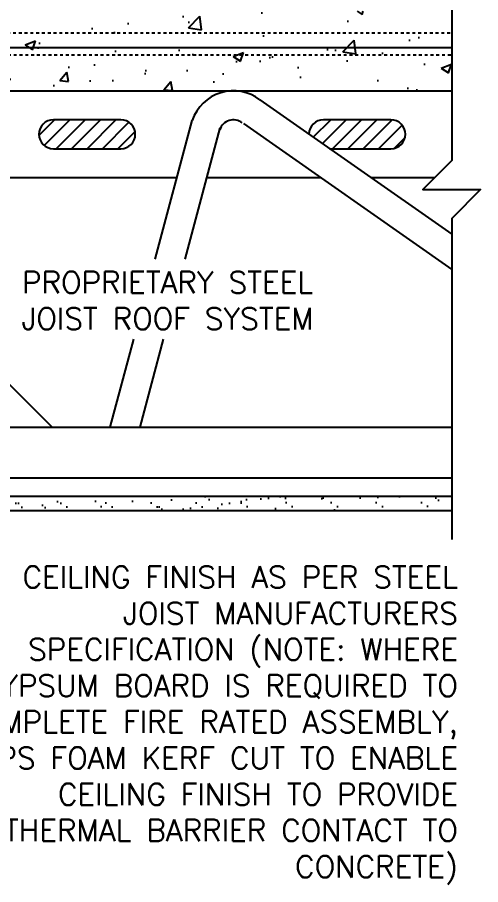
# Model space of a CAD drawing. Header units: inches. Extents: x 99.9 to 155, y 149 to 223.8.
# Drawn here: x 139 to 155, y 167.14 to 197.11 of the extents above; entities that cross this region are included whole.
import ezdxf

# ---------------------------------------------------------------- set-up
doc = ezdxf.new("R2010")
doc.units = ezdxf.units.IN
doc.header["$LTSCALE"] = 0.5
doc.header["$MEASUREMENT"] = 0
doc.linetypes.add('HIDDEN2', pattern=[0.1875, 0.125, -0.0625])
for name, color, linetype in [('HATCH', 12, 'Continuous'), ('Hidden2', 12, 'HIDDEN2'), ('LINE9', 9, 'Continuous'), ('TEXT', 4, 'Continuous')]:
    doc.layers.add(name, color=color, linetype=linetype)
doc.styles.add('ROMANS', font='romans.shx', dxfattribs={"height": 0.75})

msp = doc.modelspace()

# ---------------------------------------------------------------- hatches: boundary and pattern name
at = {"layer": 'HATCH'}
h = msp.add_hatch(dxfattribs=at)
h.set_pattern_fill('AR-CONC', color=256, scale=0.5)
h.set_pattern_definition([(49.99999999999999, (0, 0), (3.586300913003767, -0.3137606749129755), [0.375, -4.125]), (355, (0, 0), (-0.693756668065, 3.760960668500059), [0.3, -3.3]), (100.45144446, (0.298858405, -0.02614672), (2.89254423363556, 3.447199954843147), [0.3187009599999999, -3.505710559999999]), (46.18420000000001, (0, 1), (5.336206653357862, -0.8275964039653827), [0.5625, -6.1875]), (96.63563549, (0.444683725, 0.931033465), (4.673309728371142, 4.870593003872752), [0.47805171, -5.258568799999999]), (351.1841639899999, (0, 1), (4.673309725273866, 4.870593001349951), [0.45, -4.950000005]), (21, (0.5, 0.75), (2.984535260592308, -2.013094453326694), [0.375, -4.125]), (326.0000000000001, (0.5, 0.75), (1.216576659607909, 3.625750225234265), [0.3, -3.3]), (71.45144474, (0.74871127, 0.58224213), (4.201111883649856, 1.612655764031769), [0.31870095, -3.50571056]), (37.50000000000001, (0, 0), (0.06079927658645334, 1.664469269156557), [0, -3.26, 0, -3.35, 0, -3.3125]), (7.499999999999999, (0, 0), (1.315347687210743, 1.972058559411801), [0, -1.91, 0, -3.185, 0, -1.2625]), (327.5, (-1.115, 0), (2.669112180862045, -0.1127743586718988), [0, -1.25, 0, -3.9, 0, -5.175]), (317.5, (-1.615, 0), (2.915930846711931, 0.5005249116615886), [0, -1.625, 0, -2.59, 0, -3.675])])
h.paths.add_polyline_path([(126.4717231716788, 199.913582100377, 0.06439757034050678), (126.361719551565, 199.9795416256406), (126.2717195515645, 199.9795416256337), (126.2717195515618, 200.0212676855579, -0.2490694201798094), (126.1617195515457, 200.2283908373273), (126.1617195515421, 200.2958908373374, -0.4142135623889459), (126.2242195515421, 200.3583908373408), (126.2717195515399, 200.3583908373408), (126.2717195515354, 200.4283908373408), (126.1667195515504, 200.4283908373408, 0.1004604156425525), (125.7730210814817, 200.3712280814927, -0.6014354320890613), (125.6535176112583, 200.4761114239169, 2.182094824738464), (125.2434374573933, 200.2632019924678, -1), (125.0800088859644, 199.8546789184062, -0.2443795113559635), (124.6316010131575, 200.3754358228572, 0.05315652255484115), (124.4657615589405, 200.9895174547719, 0.2232530870738463), (124.2654337755617, 201.1543713057077), (124.2458154436093, 201.1586826984074, 0.9554715931100939), (124.1075314596156, 200.5652127631255, -0.7355925422348568), (124.1203163300505, 200.1071661859855, -0.08275514747013595), (123.4717231716788, 199.9990771022057, -0.08275514747013579), (122.8231300133071, 200.1071661859855, -0.7355925422305455), (122.8359148837423, 200.5652127631247, 0.9554715931393916), (122.6976308997484, 201.1586826984074), (122.678012567796, 201.1543713057077, 0.2232530870735282), (122.4776847844173, 200.9895174547723, 0.05315652255487664), (122.3118453302001, 200.3754358228572, -0.2443795113559877), (121.8634374573931, 199.8546789184062, -1), (121.7000088859644, 200.2632019924678, 2.182094824737337), (121.2899287320992, 200.4761114239169, -0.6014354321108715), (121.1704252618704, 200.3712280814948, 0.1004604156410387), (120.7767267918072, 200.4283908373408), (120.6717267918223, 200.4283908373408), (120.6717267918177, 200.3583908373408), (120.7192267918156, 200.3583908373408, -0.4142135623889219), (120.7817267918156, 200.2958908373374), (120.7817267918119, 200.2283908373273, -0.2490694201798208), (120.6717267917959, 200.0212676855579), (120.6717267917932, 199.9795416256337), (120.5817267917926, 199.9795416256406, 0.06439757034050615), (120.4717231716788, 199.913582100377), (120.4717231716788, 197.8245635818072), (120.4717231716787, 197.3415851199748, -0.4582291024954543), (120.843216348139, 197.3040942731134, -0.5205670499998467), (121.1774057994201, 197.3040942731133, -0.5205670500000739), (121.8651506105893, 197.3040942731134, -0.5205670500000398), (122.3107363107729, 197.3040942731134, -0.5205670499999542), (122.8468318815304, 197.3040942731134, -0.5205670500000162), (123.677391989936, 197.3040942731134, -0.52056705000005), (124.0463930111964, 197.3040942731135, -0.5205670499998133), (124.4293181672468, 197.3040942731133, -0.520567050000284), (124.8482385768414, 197.3040942731135, -0.5205670499991482), (125.0745127248456, 197.3040942731132, -0.5205670500002808), (125.6036456997781, 197.3040942731135, -0.5205670499999445), (125.9667050522876, 197.3040942731134, -0.5205670499999984), (126.5793856542552, 197.3040942731134, -0.498344048046073), (127.1592231716788, 197.3245635818072), (127.1592231716788, 197.8245635818072), (126.4717231716788, 197.8245635818072)])
h.paths.add_polyline_path([(124.471723171679, 194.0745635818058), (122.971723171679, 194.0745635818058, 0.4616643579094271), (122.5422341670801, 194.0336788212049, 0.5205670499996984), (122.0330068040945, 194.0336788212046, 0.5205670499998469), (121.6326709310396, 194.0336788212045, 0.5205670500002914), (121.2579565228588, 194.0336788212047, 0.5205670500002305), (120.9729170655946, 194.0336788212048, 0.3003620269771338), (120.8366757659202, 194.0875200731928), (120.8366757659202, 192.9795635818009), (120.4717231716788, 192.979563581801), (120.4717231716788, 192.2295635818009), (120.8366757659202, 192.2295635818009), (120.8366757659202, 191.0295635818009), (120.4717231716788, 191.0295635818009), (120.4717231716788, 190.3995635818009), (120.5489009562126, 190.3995635818009, -0.5492611164908625), (120.6445453871443, 190.3995635818009), (120.8366757659202, 190.3995635818009), (120.8366757659202, 190.2435423078727, -0.3278133314327104), (120.8717231716779, 190.1958304652607), (120.871723171678, 190.1658304652607), (120.971723171678, 190.1658304652608), (120.9717231716745, 188.6505159869368, 0.2589583704863561), (121.2308637126481, 188.1837175560317, -0.3113104134329552), (121.287423209193, 188.0535736677553, 2.127292751063225), (121.7000088859636, 188.278064295655, -1), (121.8634374573925, 188.6865873697166, -0.3253062266842993), (122.3300121986547, 187.9444214399118, 0.1048804382404675), (122.5024080322494, 187.1326100125818, 1.422913243113908), (122.8359148837412, 187.5996948043415, -0.735592542234876), (122.8231300133063, 188.0577413814815, -0.08275514747013558), (123.471723171678, 188.1658304652612, -0.08275514747013579), (124.1203163300497, 188.0577413814815, -0.7355925422305459), (124.1075314596145, 187.5996948043423, 1.422913243115401), (124.4410383111076, 187.1326100125838, 0.1048804382400839), (124.6134341447012, 187.9444214399111, -0.3253062266844564), (125.0800088859636, 188.6865873697161, -1), (125.2434374573924, 188.2780642956546, 2.127292751064801), (125.6560231341628, 188.0535736677551, -0.311310413433427), (125.7125826307079, 188.1837175560317, 0.2589583704863677), (125.9717231716814, 188.6505159869368), (125.971723171678, 190.1658304652608), (126.0717231716778, 190.1658304652607), (126.0717231716781, 190.1958304652609, -0.3278131113103777), (126.1067705395025, 190.2435422959847), (126.1067705395025, 190.399563581801), (126.2989009562117, 190.399563581801, -0.5492611164907485), (126.3945453871434, 190.3995635818009), (126.4717231716788, 190.3995635818009), (126.4717231716788, 190.5745635818058), (126.471723171679, 194.0745635818058), (124.971723171679, 194.0745635818058), (124.971723171679, 190.2823034694216), (125.2503371104202, 190.2823034694216), (125.2503371104202, 190.0556818054071), (124.9906572144911, 190.0556818054071), (124.721723171679, 190.0556818054071), (124.1931092329378, 190.0556818054071), (124.1931092329378, 190.2823034694216), (124.471723171679, 190.2823034694216)])
h.paths.add_polyline_path([(154.0039962801583, 197.3245635818058), (127.1592231716799, 197.3245635818058, 0.4983440480476182), (126.5793856542552, 197.3040942731134, 0.5205670499999705), (125.9667050522876, 197.3040942731134, 0.5205670499998818), (125.6036456997781, 197.3040942731133, 0.5205670500001927), (125.0745127248457, 197.3040942731135, 0.5205670499993541), (124.8482385768414, 197.3040942731133, 0.5205670500003798), (124.4293181672468, 197.3040942731135, 0.5205670500000795), (124.0463930111962, 197.3040942731135, 0.520567049999582), (123.6773919899361, 197.3040942731133, 0.5205670500000726), (122.8468318815304, 197.3040942731134, 0.5205670499999678), (122.3107363107729, 197.3040942731134, 0.5205670500000424), (121.8651506105893, 197.3040942731134, 0.5205670500000351), (121.1774057994201, 197.3040942731134, 0.5205670499998937), (120.843216348139, 197.3040942731134, 0.4582291024954672), (120.4717231716787, 197.3415851199748), (120.4717231716783, 196.129563581801), (120.8366757659202, 196.129563581801), (120.8366757659202, 194.9295635818009), (120.4717231716788, 194.929563581801), (120.4717231716788, 194.179563581801), (120.8366757659202, 194.179563581801), (120.8366757659202, 194.0875200731928, -0.3003620269773753), (120.9729170655946, 194.0336788212045, -0.5205670500006533), (121.2579565228589, 194.0336788212048, -0.5205670500000386), (121.6326709310396, 194.0336788212048, -0.5205670500001821), (122.0330068040946, 194.0336788212049, -0.5205670499994447), (122.5422341670801, 194.0336788212045, -0.4616643579094737), (122.971723171679, 194.0745635818058), (122.971723171679, 196.0745635818058), (123.221723171679, 196.0745635818058), (154.0039962801583, 196.0745635818058)])
h.paths.add_polyline_path([(154.0039962801583, 195.8245635818058), (123.471723171679, 195.8245635818058), (123.471723171679, 195.5745635818058), (127.5734367340521, 195.5745635818058), (128.5734367340521, 194.5745635818058), (154.0039962801583, 194.5745635818058)], flags=17)
h.paths.add_polyline_path([(154.0039962801583, 196.0745635818058), (123.221723171679, 196.0745635818058, -0.4142135623730951), (123.471723171679, 195.8245635818058), (154.0039962801583, 195.8245635818058)], flags=17)
h.paths.add_polyline_path([(126.4717231716788, 181.519563581801), (126.1067705395025, 181.519563581801), (126.1067705395025, 181.8945635818071), (125.8517231716922, 181.8945635818074), (125.8517231716922, 182.0069135818072), (125.9717231716915, 182.206913581807), (125.9717231716893, 183.3477833641647, 0.2910966595426471), (125.6836616076331, 183.800643275582), (124.4254461144589, 184.3894881191639, 0.09336927207731838), (123.6185977733422, 184.5968195880239, 0.01633246440578862), (123.4717231716781, 184.6016185177827, 0.1098692816785021), (122.5180002288978, 184.3894881191647), (121.2597847357227, 183.800643275582, 0.291096659542565), (120.9717231716666, 183.3477833641647), (120.9717231716645, 182.206913581807), (121.0917231716638, 182.0069135818072), (121.0917231716638, 181.8945635818074), (120.8366757659202, 181.8945635818072), (120.8366757659202, 181.519563581801), (120.4717231716788, 181.519563581801), (120.4717231716788, 179.8245635818072), (120.4717231716788, 177.7355450632374, 0.06439757034050847), (120.5817267917926, 177.6695855379738), (120.6717267917932, 177.6695855379807), (120.6717267917959, 177.6278594780565, -0.2490694201798172), (120.7817267918119, 177.4207363262871), (120.7817267918156, 177.353236326277, -0.4142135623889448), (120.7192267918156, 177.2907363262736), (120.6717267918177, 177.2907363262736), (120.6717267918223, 177.2207363262736), (120.7767267918072, 177.2207363262736, 0.1004604156413851), (121.1704252618717, 177.27789908212, -0.6014354321066665), (121.2899287320994, 177.1730157396975, 2.182094824738486), (121.7000088859644, 177.3859251711466, -1), (121.8634374573933, 177.7944482452082, -0.244379511355623), (122.3118453302, 177.2736913407581, 0.05315652255491382), (122.4776847844171, 176.6596097088427, 0.2232530870739586), (122.6780125677959, 176.4947558579067), (122.6976308997484, 176.490444465207, 0.9554715931100279), (122.835914883742, 177.0839144004889, -0.7355925422348775), (122.8231300133071, 177.5419609776289, -0.08275514747013603), (123.4717231716788, 177.6500500614087, -0.08275514747013576), (124.1203163300505, 177.5419609776289, -0.7355925422305454), (124.1075314596154, 177.0839144004898, 0.9554715931394796), (124.2458154436095, 176.490444465207), (124.2654337755617, 176.4947558579067, 0.2232530870720752), (124.4657615589397, 176.6596097088405, 0.05315652255502022), (124.6316010131575, 177.2736913407572, -0.2443795113559802), (125.0800088859645, 177.7944482452082, -1), (125.2434374573933, 177.3859251711467, 2.182094824737363), (125.6535176112585, 177.1730157396975, -0.6014354319358186), (125.7730210814452, 177.2778990821348, 0.1004604156523417), (126.1667195515504, 177.2207363262736), (126.2717195515354, 177.2207363262736), (126.2717195515399, 177.2907363262736), (126.2242195515421, 177.2907363262736, -0.4142135623889656), (126.1617195515421, 177.353236326277), (126.1617195515457, 177.4207363262871, -0.2490694201798173), (126.2717195515618, 177.6278594780565), (126.2717195515645, 177.6695855379807), (126.361719551565, 177.6695855379738, 0.06439757034050828), (126.4717231716788, 177.7355450632374), (126.4717231716788, 179.8245635818072)])
h.paths.add_polyline_path([(123.3567222983634, 185.2316397768996, 0.4135815913485855), (122.9817231716782, 185.6058304652612), (121.596723171671, 185.6058304652608, 0.4142135623726926), (120.9717231716712, 184.9808304652615), (120.9717231716716, 184.4541027456393, 0.5490706967576116), (121.505677000229, 184.1144578128228), (122.5180002003353, 184.5882250704719, -0.05309424434829538), (122.9685413534963, 184.7433689386218, 0.3501185223640792)])
h.paths.add_polyline_path([(122.9685413534962, 186.6482919919002, -0.05309424434837258), (122.5180002003346, 186.8034358600505), (121.5056770002289, 187.2772031176989, 0.5490706967555916), (120.9717231716716, 186.9375581848845), (120.9717231716712, 186.4108304652608, 0.4142135623730951), (121.5967231716712, 185.7858304652608), (122.9817231716782, 185.7858304652608, 0.08565169356292962), (123.1074073179113, 185.8075197020712, 0.3167107477871254), (123.3567222983635, 186.1600211536785, 0.3501185223326608)])
h.paths.add_polyline_path([(125.9717231716848, 186.4108304652626), (125.9717231716843, 186.9375581848853, 0.5490706967552532), (125.4377693431271, 187.2772031176993), (124.4254461430207, 186.8034358600501, -0.05309424434828371), (123.9749049898596, 186.6482919919007, 0.3501185220379583), (123.5867240449913, 186.160021154204, 0.4135815918022998), (123.9617231716778, 185.7858304652613), (125.3467231716848, 185.7858304652612, 0.4142135623737336)])
h.paths.add_polyline_path([(125.9717231716848, 184.980830465262, 0.4142135623727701), (125.3467231716848, 185.6058304652613), (123.9617231716778, 185.6058304652612, 0.4135815916380359), (123.5867240449918, 185.2316397765288, 0.3501185221559076), (123.9749049898596, 184.7433689386218, -0.05309424434846433), (124.425446143022, 184.5882250704713), (125.437769343127, 184.1144578128232, 0.5490706967567552), (125.9717231716843, 184.4541027456387)])
h.paths.add_polyline_path([(126.4717231716788, 173.6059275893103, 0.08241458984434456), (126.3283862182095, 173.6850340658794, -0.3178372451770607), (126.1617195515462, 173.9207363262603), (126.1617195515425, 173.9882363262704, -0.4142135623888782), (126.2242195515425, 174.0507363262738), (126.271719551328, 174.0507363262738), (126.2717195513326, 174.1207363262738), (126.1667195515509, 174.1207363262738, -0.1889729320647021), (126.0108504758625, 174.2155808146632, 0.1963228336439133), (125.5617195515018, 174.5618405347915), (124.2398639826705, 174.8523361010463, 0.05779469062709975), (123.4717231716784, 174.941422591139, 0.05779469062704928), (122.703582360687, 174.8523361010462), (121.3817267918558, 174.5618405347914, 0.1963228336441951), (120.9325958674947, 174.2155808146625, -0.1889729320638381), (120.7767267918068, 174.1207363262738), (120.6717267920251, 174.1207363262738), (120.6717267920296, 174.0507363262738), (120.7192267918151, 174.0507363262738, -0.4142135623888325), (120.7817267918151, 173.9882363262704), (120.7817267918115, 173.9207363262603, -0.3178372451770459), (120.6150601251481, 173.6850340658795, 0.08241458984434928), (120.4717231716788, 173.6059275893103), (120.4717231716788, 170.8270731668233), (122.4717231716788, 170.8270731668233), (123.4717231716788, 171.8270731668233), (123.4717231716788, 170.8270731668233), (123.4717231716788, 169.8270731668233), (124.4717231716788, 170.8270731668233), (126.4717231716788, 170.8270731668233)])
h = msp.add_hatch(dxfattribs=at)
h.set_pattern_fill('ANSI31', color=256, scale=3, style=0)
h.set_pattern_definition([(45, (141.1185557722835, 192.8211934529834), (-0.2651650429449553, 0.2651650429449554), [])])
h.paths.add_polyline_path([(142.5720356716789, 192.5748760818058, 1), (142.5720356716789, 193.5742510818058), (140.240160671679, 193.5742510818058, 1), (140.240160671679, 192.5748760818058)])
h.paths.add_polyline_path([(151.9032856716789, 192.5748760818058, 1), (151.9032856716789, 193.5742510818058), (149.5714106716789, 193.5742510818058, 0.4139618747862194), (149.071723356202, 193.0749930090092), (149.7859643489255, 192.5748760818058)])
h.paths.add_polyline_path([(133.240785671679, 193.5742510818058), (130.908910671679, 193.5742510818058, 1), (130.908910671679, 192.5748760818058), (133.240785671679, 192.5748760818058, 1)])
h = msp.add_hatch(dxfattribs=at)
h.set_pattern_fill('AR-SAND', color=256, scale=0.5, style=0)
h.set_pattern_definition([(37.50000000000001, (136.4421898348329, 180.3208479194798), (-0.03149667905480408, 0.9634118845065793), [0, -0.76, 0, -0.85, 0, -0.8125]), (7.499999999999999, (136.4421898348329, 180.3208479194798), (0.8848883526338636, 1.41107303261487), [0, -0.41, 0, -0.685, 0, -0.2625]), (327.5, (135.8271898348329, 180.3208479194798), (1.557070930875748, 0.002829526768482471), [0, -0.25, 0, -0.9, 0, -1.175]), (317.5, (135.8271898348329, 180.3208479194798), (1.503063302286147, 0.4388377824671247), [0, -0.125, 0, -0.59, 0, -0.675])])
h.paths.add_polyline_path([(154.0039962801583, 180.5745635818058), (126.9499153257212, 180.5745635818058), (126.9499153257212, 180.0745635818058), (154.0039962801583, 180.0745635818058)])
h.paths.add_polyline_path([(129.0967231716788, 177.2893918655762), (129.5967231716788, 176.3406338146203), (129.5967231716788, 180.0745635818058), (129.0967231716789, 180.0745635818058)])
h.paths.add_polyline_path([(129.0967231716788, 170.7653158520743), (129.596723171679, 170.7653158520743), (129.5967231716788, 176.3406338146204), (129.0967231716788, 177.2893918655763)])

# ---------------------------------------------------------------- linework, layer by layer
at = {"layer": 'Hidden2', "linetype": 'HIDDEN2'}
for p, q in [((123.0469343024265, 196.5745635818058), (154.0039962801583, 196.5745635818058)), ((123.471723171679, 195.8245635818058), (154.0039962801583, 195.8245635818058))]:
    msp.add_line(p, q, dxfattribs=at)
at = {"layer": 'LINE9'}
for p, q in [((123.221723171679, 196.0745635818058), (154.0039962801583, 196.0745635818058)), ((127.5734367340522, 195.5745635818058), (140.1984367340522, 182.9495635818058)), ((128.5734367340521, 194.5745635818058), (154.0039962801583, 194.5745635818058)), ((145.313346096064, 194.5745635818058), (146.813346096064, 194.5745635818058)), ((147.3779612055874, 194.2609780348039), (154.0039962801583, 189.6213783271473)), ((142.5720356716789, 193.5742510818058), (140.240160671679, 193.5742510818058)), ((143.7559637695361, 188.7623336123939), (145.039181311532, 193.5513666762864)), ((146.8043847692364, 193.4418259905149), (154.0039962801583, 188.4006037383859)), ((151.9032856716789, 193.5742510818058), (149.5714106716789, 193.5742510818058)), ((144.7912399499461, 188.7623336123939), (146.0051071378211, 193.2925476311839)), ((140.240160671679, 192.5748760818058), (142.5720356716789, 192.5748760818058)), ((149.7859643489255, 192.5748760818058), (151.9032856716789, 192.5748760818058)), ((131.5734367340522, 191.5745635818058), (144.5094985187706, 191.5745635818058)), ((145.5447746991807, 191.5745635818058), (149.4711118562987, 191.5745635818058)), ((151.2145586519198, 191.5745635818058), (153.409593829572, 191.5745635818058)), ((142.1984367340522, 182.9495635818058), (143.0155353962351, 185.9990173038692)), ((143.2337129144622, 182.9495635818058), (144.0508115766452, 185.9990173038692)), ((130.284223171679, 182.9495635818058), (154.0039962801583, 182.9495635818058)), ((130.284223171679, 181.1995635818058), (154.0039962801583, 181.1995635818058)), ((126.471723171679, 180.5745635818058), (154.0039962801583, 180.5745635818058)), ((126.471723171679, 180.0745635818058), (154.0039962801583, 180.0745635818058))]:
    msp.add_line(p, q, dxfattribs=at)
msp.add_lwpolyline([(154.0039962801583, 203.2633684829784), (154.0039962801583, 192.1689660323921), (153.0039962801583, 191.1689660323921), (155.0039962801583, 191.1689660323921), (154.0039962801583, 190.1689660323921), (154.0039962801583, 179.0745635818058)], dxfattribs=at)
for centre, radius, start, end in [((146.4611245246352, 193.073792076135), 1.5, 52.32190828697397, 161.4348322327841), ((140.240160671679, 193.0745635818058), 0.4996875, 90, 270), ((142.5720356716789, 193.0745635818058), 0.4996875, 270, 90), ((146.4611245246352, 193.073792076135), 0.5, 52.32190828697397, 161.4348322327841), ((149.5714106716789, 193.0745635818058), 0.4996875, 90, 179.9507604865186), ((151.9032856716789, 193.0745635818058), 0.4996875, 270, 90)]:
    msp.add_arc(centre, radius, start, end, dxfattribs=at)

# ---------------------------------------------------------------- texts
at = {"layer": 'TEXT', "char_height": 0.75, "width": 19.5774976747241, "style": 'ROMANS'}
for s, insert, attachment_point in [('PROPRIETARY STEEL \\PJOIST ROOF SYSTEM', (144.188599911767, 188.3291019827159), 2), ('CEILING FINISH AS PER STEEL JOIST MANUFACTURERS SPECIFICATION (NOTE: WHERE GYPSUM BOARD IS REQUIRED TO COMPLETE FIRE RATED ASSEMBLY, EPS FOAM KERF CUT TO ENABLE CEILING FINISH TO PROVIDE THERMAL BARRIER CONTACT TO CONCRETE)', (154.2200942172426, 172.6459136573535), 6)]:
    msp.add_mtext(s, dxfattribs=dict(at, insert=insert, attachment_point=attachment_point))

doc.saveas('drawing.dxf')
